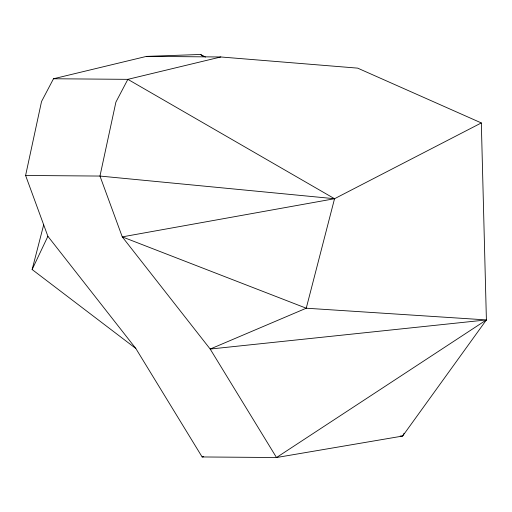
<?xml version="1.0" encoding="UTF-8"?>
<svg xmlns="http://www.w3.org/2000/svg" width="512" height="512" viewBox="0 0 512 512"><rect width="100%" height="100%" fill="white"/><g stroke="black" fill="none" stroke-linecap="round" stroke-linejoin="round"><path stroke-width="0.77" d="M146.419 56.397L220.794 56.973L357.664 68.134L481.325 122.938L486.4 319.923L402.624 436.058L276.506 457.53L202.131 456.954L135.814 348.467L47.891 236.294L25.6 175.475L41.53 101.536L53.485 78.765L146.419 56.397L200.518 54.47L205.446 57.043M135.814 348.467L32.128 269.523L43.686 224.806M481.325 122.938L334.541 198.72L306.246 308.211L210.182 349.05L122.266 236.877L99.968 176.058L115.904 102.112L127.859 79.341L220.794 56.973M32.128 269.523L47.891 236.294M404.096 433.248L402.624 436.058L400.224 436.038M486.4 319.923L276.506 457.53L210.182 349.05L486.4 319.923L306.246 308.211L122.266 236.877L334.541 198.72L127.859 79.341L53.485 78.765M202.131 456.954L203.706 456.685M25.6 175.475L99.968 176.058L334.541 198.72M200.518 54.47L203.162 56.275"/></g></svg>
